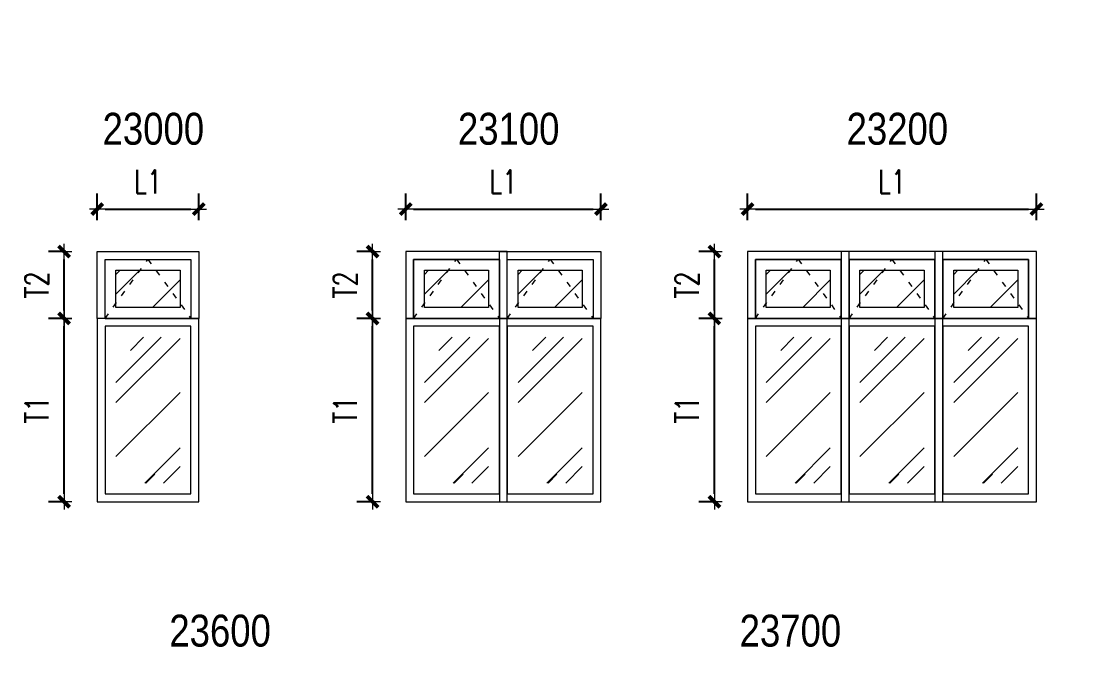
# Model space of a CAD drawing. Header units: centimetres. Extents: x 241563 to 294181, y -34797 to 61752.
# Drawn here: x 257193 to 264033, y 29897 to 33970 of the extents above; entities that cross this region are included whole.
import ezdxf

# ---------------------------------------------------------------- set-up
doc = ezdxf.new("R2010")
doc.units = ezdxf.units.CM
doc.header["$MEASUREMENT"] = 0
doc.linetypes.add('ACAD_ISO03W100', pattern=[30, 12, -18])
doc.layers.add('0.00', color=130, linetype='Continuous', lineweight=0)
doc.styles.add('ISO', font='ARIALN.TTF')
doc.styles.add('TEXT', font='simplex.shx', dxfattribs={"width": 0.75})
doc.dimstyles.new('D100B', dxfattribs={"dimscale": 100, "dimtxt": 1.5, "dimasz": 0.5, "dimexe": 1, "dimexo": 2, "dimgap": 1, "dimtad": 1, "dimdec": 0, "dimzin": 0, "dimdsep": 46, "dimtxsty": 'TEXT', "dimblk1": 'tick', "dimblk2": 'tick', "dimsah": 1, "dimcen": 0, "dimclre": 15, "dimadec": 0, "dimazin": 0, "dimtfac": 1, "dimtdec": 0, "dimtix": 1, "dimtmove": 2, "dimatfit": 3, "dimldrblk": 'tick', "dimfxl": 1, "dimtolj": 1, "dimtzin": 0, "dimarcsym": 0})

# ---------------------------------------------------------------- blocks, each defined once
blk = doc.blocks.new('tick')
for p, q in [((-1, 0), (1, 0)), ((0, 1), (0, -1))]:
    blk.add_line(p, q)
at = {"const_width": 0.5}
blk.add_lwpolyline([(-0.71, -0.71), (0.71, 0.71)], dxfattribs=at)
blk = doc.blocks.new('*D640')
at = {"color": 15, "linetype": 'Continuous', "lineweight": -2, "ltscale": 2, "transparency": 16777216}
for p, q in [((263727.6, 8963.3), (263727.6, 9074)), ((264927.6, 8963.3), (264927.6, 9074))]:
    blk.add_line(p, q, dxfattribs=at)
at = {"color": 0, "linetype": 'Continuous', "lineweight": -2, "ltscale": 2, "transparency": 16777216}
blk.add_line((264877.6, 8974), (263777.6, 8974), dxfattribs=at)
at = {"layer": '0.00', "color": 15, "linetype": 'Continuous', "lineweight": -2, "ltscale": 2, "transparency": 16777216}
for p, q in [((266552.5, 42751.9), (266552.5, 42924.1)), ((267802.5, 42751.9), (267802.5, 42924.1))]:
    blk.add_line(p, q, dxfattribs=at)
at = {"layer": '0.00', "color": 0, "linetype": 'Continuous', "lineweight": -2, "ltscale": 2, "transparency": 16777216}
blk.add_line((266602.5, 42824.1), (267752.5, 42824.1), dxfattribs=at)
at = {"layer": 'Defpoints', "color": 0, "linetype": 'Continuous', "ltscale": 2, "transparency": 16777216}
for p in [(267802.5, 42824.1), (266552.5, 42551.9), (267802.5, 42551.9), (263727.6, 8974), (263727.6, 8763.3), (264927.6, 8763.3)]:
    blk.add_point(p, dxfattribs=at)
at = {"color": 0, "linetype": 'Continuous', "lineweight": -2, "ltscale": 2, "transparency": 16777216, "xscale": 50, "yscale": 50, "zscale": 50, "rotation": 180}
blk.add_blockref('tick', (263727.6, 8974), dxfattribs=at)
at = {"color": 0, "linetype": 'Continuous', "lineweight": -2, "ltscale": 2, "transparency": 16777216, "xscale": 50, "yscale": 50, "zscale": 50}
blk.add_blockref('tick', (264927.6, 8974), dxfattribs=at)
at = {"layer": '0.00', "color": 0, "linetype": 'Continuous', "lineweight": -2, "ltscale": 2, "transparency": 16777216, "xscale": 50, "yscale": 50, "zscale": 50, "rotation": 180}
blk.add_blockref('tick', (266552.5, 42824.1), dxfattribs=at)
at = {"layer": '0.00', "color": 0, "linetype": 'Continuous', "lineweight": -2, "ltscale": 2, "transparency": 16777216, "xscale": 50, "yscale": 50, "zscale": 50}
blk.add_blockref('tick', (267802.5, 42824.1), dxfattribs=at)
at = {"color": 0, "linetype": 'Continuous', "ltscale": 2, "transparency": 16777216, "insert": (264327.6, 9149), "char_height": 150, "attachment_point": 5, "style": 'TEXT'}
blk.add_mtext('\\A1;L2', dxfattribs=at)
at = {"layer": '0.00', "color": 0, "linetype": 'Continuous', "ltscale": 2, "transparency": 16777216, "insert": (267177.5, 42999.1), "char_height": 150, "attachment_point": 5, "style": 'TEXT'}
blk.add_mtext('\\A1;L1', dxfattribs=at)
blk = doc.blocks.new('*D662')
at = {"layer": '0.00', "color": 15, "linetype": 'Continuous', "lineweight": -2, "ltscale": 2, "transparency": 16777216}
for p, q in [((257678.8, 32696.4), (257678.8, 32868.5)), ((258328.8, 32696.4), (258328.8, 32868.5))]:
    blk.add_line(p, q, dxfattribs=at)
at = {"layer": '0.00', "color": 0, "linetype": 'Continuous', "lineweight": -2, "ltscale": 2, "transparency": 16777216}
blk.add_line((257728.8, 32768.5), (258278.8, 32768.5), dxfattribs=at)
at = {"layer": 'Defpoints', "color": 0, "linetype": 'Continuous', "ltscale": 2, "transparency": 16777216}
for p in [(258328.8, 32768.5), (257678.8, 32496.4), (258328.8, 32496.4)]:
    blk.add_point(p, dxfattribs=at)
at = {"layer": '0.00', "color": 0, "linetype": 'Continuous', "lineweight": -2, "ltscale": 2, "transparency": 16777216, "xscale": 50, "yscale": 50, "zscale": 50, "rotation": 180}
blk.add_blockref('tick', (257678.8, 32768.5), dxfattribs=at)
at = {"layer": '0.00', "color": 0, "linetype": 'Continuous', "lineweight": -2, "ltscale": 2, "transparency": 16777216, "xscale": 50, "yscale": 50, "zscale": 50}
blk.add_blockref('tick', (258328.8, 32768.5), dxfattribs=at)
at = {"layer": '0.00', "color": 0, "linetype": 'Continuous', "ltscale": 2, "transparency": 16777216, "insert": (258003.8, 32943.5), "char_height": 150, "attachment_point": 5, "style": 'TEXT'}
blk.add_mtext('\\A1;L1', dxfattribs=at)
blk = doc.blocks.new('*D663')
at = {"layer": '0.00', "color": 15, "linetype": 'Continuous', "lineweight": -2, "ltscale": 2, "transparency": 16777216}
for p, q in [((259654, 32696.4), (259654, 32868.5)), ((260904, 32696.4), (260904, 32868.5))]:
    blk.add_line(p, q, dxfattribs=at)
at = {"layer": '0.00', "color": 0, "linetype": 'Continuous', "lineweight": -2, "ltscale": 2, "transparency": 16777216}
blk.add_line((259704, 32768.5), (260854, 32768.5), dxfattribs=at)
at = {"layer": 'Defpoints', "color": 0, "linetype": 'Continuous', "ltscale": 2, "transparency": 16777216}
for p in [(260904, 32768.5), (259654, 32496.4), (260904, 32496.4)]:
    blk.add_point(p, dxfattribs=at)
at = {"layer": '0.00', "color": 0, "linetype": 'Continuous', "lineweight": -2, "ltscale": 2, "transparency": 16777216, "xscale": 50, "yscale": 50, "zscale": 50, "rotation": 180}
blk.add_blockref('tick', (259654, 32768.5), dxfattribs=at)
at = {"layer": '0.00', "color": 0, "linetype": 'Continuous', "lineweight": -2, "ltscale": 2, "transparency": 16777216, "xscale": 50, "yscale": 50, "zscale": 50}
blk.add_blockref('tick', (260904, 32768.5), dxfattribs=at)
at = {"layer": '0.00', "color": 0, "linetype": 'Continuous', "ltscale": 2, "transparency": 16777216, "insert": (260279, 32943.5), "char_height": 150, "attachment_point": 5, "style": 'TEXT'}
blk.add_mtext('\\A1;L1', dxfattribs=at)
blk = doc.blocks.new('*D664')
at = {"layer": '0.00', "color": 15, "linetype": 'Continuous', "lineweight": -2, "ltscale": 2, "transparency": 16777216}
for p, q in [((261842.6, 32696.4), (261842.6, 32868.5)), ((263692.6, 32696.4), (263692.6, 32868.5))]:
    blk.add_line(p, q, dxfattribs=at)
at = {"layer": '0.00', "color": 0, "linetype": 'Continuous', "lineweight": -2, "ltscale": 2, "transparency": 16777216}
blk.add_line((261892.6, 32768.5), (263642.6, 32768.5), dxfattribs=at)
at = {"layer": 'Defpoints', "color": 0, "linetype": 'Continuous', "ltscale": 2, "transparency": 16777216}
for p in [(263692.6, 32768.5), (261842.6, 32496.4), (263692.6, 32496.4)]:
    blk.add_point(p, dxfattribs=at)
at = {"layer": '0.00', "color": 0, "linetype": 'Continuous', "lineweight": -2, "ltscale": 2, "transparency": 16777216, "xscale": 50, "yscale": 50, "zscale": 50, "rotation": 180}
blk.add_blockref('tick', (261842.6, 32768.5), dxfattribs=at)
at = {"layer": '0.00', "color": 0, "linetype": 'Continuous', "lineweight": -2, "ltscale": 2, "transparency": 16777216, "xscale": 50, "yscale": 50, "zscale": 50}
blk.add_blockref('tick', (263692.6, 32768.5), dxfattribs=at)
at = {"layer": '0.00', "color": 0, "linetype": 'Continuous', "ltscale": 2, "transparency": 16777216, "insert": (262767.6, 32943.5), "char_height": 150, "attachment_point": 5, "style": 'TEXT'}
blk.add_mtext('\\A1;L1', dxfattribs=at)
blk = doc.blocks.new('*D740')
at = {"layer": '0.00', "color": 15, "linetype": 'Continuous', "lineweight": -2, "ltscale": 2, "transparency": 16777216}
for p, q in [((257478.8, 32496.4), (257366.5, 32496.4)), ((257478.8, 32068.1), (257366.5, 32068.1))]:
    blk.add_line(p, q, dxfattribs=at)
at = {"layer": '0.00', "color": 0, "linetype": 'Continuous', "lineweight": -2, "ltscale": 2, "transparency": 16777216}
blk.add_line((257466.5, 32118.1), (257466.5, 32446.4), dxfattribs=at)
at = {"layer": 'Defpoints', "color": 0, "linetype": 'Continuous', "ltscale": 2, "transparency": 16777216}
for p in [(257466.5, 32496.4), (257678.8, 32496.4), (257678.8, 32068.1)]:
    blk.add_point(p, dxfattribs=at)
at = {"layer": '0.00', "color": 0, "linetype": 'Continuous', "lineweight": -2, "ltscale": 2, "transparency": 16777216, "xscale": 50, "yscale": 50, "zscale": 50}
for p, rotation in [((257466.5, 32496.4), 90), ((257466.5, 32068.1), 270)]:
    blk.add_blockref('tick', p, dxfattribs=dict(at, rotation=rotation))
at = {"layer": '0.00', "color": 0, "linetype": 'Continuous', "ltscale": 2, "transparency": 16777216, "insert": (257291.5, 32282.2), "char_height": 150, "attachment_point": 5, "rotation": 90, "style": 'TEXT'}
blk.add_mtext('\\A1;T2', dxfattribs=at)
blk = doc.blocks.new('*D741')
at = {"layer": '0.00', "color": 15, "linetype": 'Continuous', "lineweight": -2, "ltscale": 2, "transparency": 16777216}
for p, q in [((257478.8, 32068.1), (257366.5, 32068.1)), ((257478.8, 30894.6), (257366.5, 30894.6))]:
    blk.add_line(p, q, dxfattribs=at)
at = {"layer": '0.00', "color": 0, "linetype": 'Continuous', "lineweight": -2, "ltscale": 2, "transparency": 16777216}
blk.add_line((257466.5, 30944.6), (257466.5, 32018.1), dxfattribs=at)
at = {"layer": 'Defpoints', "color": 0, "linetype": 'Continuous', "ltscale": 2, "transparency": 16777216}
for p in [(257466.5, 32068.1), (257678.8, 32068.1), (257678.8, 30894.6)]:
    blk.add_point(p, dxfattribs=at)
at = {"layer": '0.00', "color": 0, "linetype": 'Continuous', "lineweight": -2, "ltscale": 2, "transparency": 16777216, "xscale": 50, "yscale": 50, "zscale": 50}
for p, rotation in [((257466.5, 32068.1), 90), ((257466.5, 30894.6), 270)]:
    blk.add_blockref('tick', p, dxfattribs=dict(at, rotation=rotation))
at = {"layer": '0.00', "color": 0, "linetype": 'Continuous', "ltscale": 2, "transparency": 16777216, "insert": (257291.5, 31481.4), "char_height": 150, "attachment_point": 5, "rotation": 90, "style": 'TEXT'}
blk.add_mtext('\\A1;T1', dxfattribs=at)
blk = doc.blocks.new('*D742')
at = {"layer": '0.00', "color": 15, "linetype": 'Continuous', "lineweight": -2, "ltscale": 2, "transparency": 16777216}
for p, q in [((259454, 32496.4), (259341.6, 32496.4)), ((259454, 32068.1), (259341.6, 32068.1))]:
    blk.add_line(p, q, dxfattribs=at)
at = {"layer": '0.00', "color": 0, "linetype": 'Continuous', "lineweight": -2, "ltscale": 2, "transparency": 16777216}
blk.add_line((259441.6, 32118.1), (259441.6, 32446.4), dxfattribs=at)
at = {"layer": 'Defpoints', "color": 0, "linetype": 'Continuous', "ltscale": 2, "transparency": 16777216}
for p in [(259441.6, 32496.4), (259654, 32496.4), (259654, 32068.1)]:
    blk.add_point(p, dxfattribs=at)
at = {"layer": '0.00', "color": 0, "linetype": 'Continuous', "lineweight": -2, "ltscale": 2, "transparency": 16777216, "xscale": 50, "yscale": 50, "zscale": 50}
for p, rotation in [((259441.6, 32496.4), 90), ((259441.6, 32068.1), 270)]:
    blk.add_blockref('tick', p, dxfattribs=dict(at, rotation=rotation))
at = {"layer": '0.00', "color": 0, "linetype": 'Continuous', "ltscale": 2, "transparency": 16777216, "insert": (259266.6, 32282.2), "char_height": 150, "attachment_point": 5, "rotation": 90, "style": 'TEXT'}
blk.add_mtext('\\A1;T2', dxfattribs=at)
blk = doc.blocks.new('*D743')
at = {"layer": '0.00', "color": 15, "linetype": 'Continuous', "lineweight": -2, "ltscale": 2, "transparency": 16777216}
for p, q in [((259454, 32068.1), (259341.6, 32068.1)), ((259454, 30894.6), (259341.6, 30894.6))]:
    blk.add_line(p, q, dxfattribs=at)
at = {"layer": '0.00', "color": 0, "linetype": 'Continuous', "lineweight": -2, "ltscale": 2, "transparency": 16777216}
blk.add_line((259441.6, 30944.6), (259441.6, 32018.1), dxfattribs=at)
at = {"layer": 'Defpoints', "color": 0, "linetype": 'Continuous', "ltscale": 2, "transparency": 16777216}
for p in [(259441.6, 32068.1), (259654, 32068.1), (259654, 30894.6)]:
    blk.add_point(p, dxfattribs=at)
at = {"layer": '0.00', "color": 0, "linetype": 'Continuous', "lineweight": -2, "ltscale": 2, "transparency": 16777216, "xscale": 50, "yscale": 50, "zscale": 50}
for p, rotation in [((259441.6, 32068.1), 90), ((259441.6, 30894.6), 270)]:
    blk.add_blockref('tick', p, dxfattribs=dict(at, rotation=rotation))
at = {"layer": '0.00', "color": 0, "linetype": 'Continuous', "ltscale": 2, "transparency": 16777216, "insert": (259266.6, 31481.4), "char_height": 150, "attachment_point": 5, "rotation": 90, "style": 'TEXT'}
blk.add_mtext('\\A1;T1', dxfattribs=at)
blk = doc.blocks.new('*D744')
at = {"layer": '0.00', "color": 15, "linetype": 'Continuous', "lineweight": -2, "ltscale": 2, "transparency": 16777216}
for p, q in [((261642.6, 32496.4), (261530.2, 32496.4)), ((261642.6, 32068.1), (261530.2, 32068.1))]:
    blk.add_line(p, q, dxfattribs=at)
at = {"layer": '0.00', "color": 0, "linetype": 'Continuous', "lineweight": -2, "ltscale": 2, "transparency": 16777216}
blk.add_line((261630.2, 32118.1), (261630.2, 32446.4), dxfattribs=at)
at = {"layer": 'Defpoints', "color": 0, "linetype": 'Continuous', "ltscale": 2, "transparency": 16777216}
for p in [(261630.2, 32496.4), (261842.6, 32496.4), (261842.6, 32068.1)]:
    blk.add_point(p, dxfattribs=at)
at = {"layer": '0.00', "color": 0, "linetype": 'Continuous', "lineweight": -2, "ltscale": 2, "transparency": 16777216, "xscale": 50, "yscale": 50, "zscale": 50}
for p, rotation in [((261630.2, 32496.4), 90), ((261630.2, 32068.1), 270)]:
    blk.add_blockref('tick', p, dxfattribs=dict(at, rotation=rotation))
at = {"layer": '0.00', "color": 0, "linetype": 'Continuous', "ltscale": 2, "transparency": 16777216, "insert": (261455.2, 32282.2), "char_height": 150, "attachment_point": 5, "rotation": 90, "style": 'TEXT'}
blk.add_mtext('\\A1;T2', dxfattribs=at)
blk = doc.blocks.new('*D745')
at = {"layer": '0.00', "color": 15, "linetype": 'Continuous', "lineweight": -2, "ltscale": 2, "transparency": 16777216}
for p, q in [((261642.6, 32068.1), (261530.2, 32068.1)), ((261642.6, 30894.6), (261530.2, 30894.6))]:
    blk.add_line(p, q, dxfattribs=at)
at = {"layer": '0.00', "color": 0, "linetype": 'Continuous', "lineweight": -2, "ltscale": 2, "transparency": 16777216}
blk.add_line((261630.2, 30944.6), (261630.2, 32018.1), dxfattribs=at)
at = {"layer": 'Defpoints', "color": 0, "linetype": 'Continuous', "ltscale": 2, "transparency": 16777216}
for p in [(261630.2, 32068.1), (261842.6, 32068.1), (261842.6, 30894.6)]:
    blk.add_point(p, dxfattribs=at)
at = {"layer": '0.00', "color": 0, "linetype": 'Continuous', "lineweight": -2, "ltscale": 2, "transparency": 16777216, "xscale": 50, "yscale": 50, "zscale": 50}
for p, rotation in [((261630.2, 32068.1), 90), ((261630.2, 30894.6), 270)]:
    blk.add_blockref('tick', p, dxfattribs=dict(at, rotation=rotation))
at = {"layer": '0.00', "color": 0, "linetype": 'Continuous', "ltscale": 2, "transparency": 16777216, "insert": (261455.2, 31481.4), "char_height": 150, "attachment_point": 5, "rotation": 90, "style": 'TEXT'}
blk.add_mtext('\\A1;T1', dxfattribs=at)

msp = doc.modelspace()

# ---------------------------------------------------------------- hatches: boundary and pattern name
at = {"layer": '0.00', "linetype": 'Continuous', "ltscale": 2}
h = msp.add_hatch(dxfattribs=at)
h.set_pattern_fill('AR-RROOF', color=4, scale=500, angle=45)
h.set_pattern_definition([(45, (-38340.84, 3758.6), (424.2641, 1131.37085), [7500, -1000, 2500, -500]), (45, (-38047.4, 4405.6), (-823.7794, 116.6726), [1500, -165, 3000, -375]), (45, (-38464.58, 4235.9), (1601.59686, 2075.3584), [4000, -700, 2000, -500])])
h.paths.add_polyline_path([(258208.8, 32376.4), (257798.8, 32376.4), (257798.8, 32138.1), (258208.8, 32138.1)])
h = msp.add_hatch(dxfattribs=at)
h.set_pattern_fill('AR-RROOF', color=4, scale=500, angle=45)
h.set_pattern_definition([(45, (-36365.67, 3758.6), (424.2641, 1131.37085), [7500, -1000, 2500, -500]), (45, (-36072.2, 4405.6), (-823.7794, 116.6726), [1500, -165, 3000, -375]), (45, (-36489.4, 4235.9), (1601.59686, 2075.3584), [4000, -700, 2000, -500])])
h.paths.add_polyline_path([(260184, 32376.4), (259774, 32376.4), (259774, 32138.1), (260184, 32138.1)])
h = msp.add_hatch(dxfattribs=at)
h.set_pattern_fill('AR-RROOF', color=4, scale=500, angle=45)
h.set_pattern_definition([(45, (-35765.67, 3758.6), (424.2641, 1131.37085), [7500, -1000, 2500, -500]), (45, (-35472.2, 4405.6), (-823.7794, 116.6726), [1500, -165, 3000, -375]), (45, (-35889.4, 4235.9), (1601.59686, 2075.3584), [4000, -700, 2000, -500])])
h.paths.add_polyline_path([(260784, 32376.4), (260374, 32376.4), (260374, 32138.1), (260784, 32138.1)])
h = msp.add_hatch(dxfattribs=at)
h.set_pattern_fill('AR-RROOF', color=4, scale=500, angle=45)
h.set_pattern_definition([(45, (-34177.04, 3758.6), (424.2641, 1131.37085), [7500, -1000, 2500, -500]), (45, (-33883.6, 4405.6), (-823.7794, 116.6726), [1500, -165, 3000, -375]), (45, (-34300.78, 4235.9), (1601.59686, 2075.3584), [4000, -700, 2000, -500])])
h.paths.add_polyline_path([(262372.6, 32376.4), (261962.6, 32376.4), (261962.6, 32138.1), (262372.6, 32138.1)])
h = msp.add_hatch(dxfattribs=at)
h.set_pattern_fill('AR-RROOF', color=4, scale=500, angle=45)
h.set_pattern_definition([(45, (-33577.04, 3758.6), (424.2641, 1131.37085), [7500, -1000, 2500, -500]), (45, (-33283.6, 4405.6), (-823.7794, 116.6726), [1500, -165, 3000, -375]), (45, (-33700.78, 4235.9), (1601.59686, 2075.3584), [4000, -700, 2000, -500])])
h.paths.add_polyline_path([(262972.6, 32376.4), (262562.6, 32376.4), (262562.6, 32138.1), (262972.6, 32138.1)])
h = msp.add_hatch(dxfattribs=at)
h.set_pattern_fill('AR-RROOF', color=4, scale=500, angle=45)
h.set_pattern_definition([(45, (-32977.04, 3758.6), (424.2641, 1131.37085), [7500, -1000, 2500, -500]), (45, (-32683.6, 4405.6), (-823.7794, 116.6726), [1500, -165, 3000, -375]), (45, (-33100.78, 4235.9), (1601.59686, 2075.3584), [4000, -700, 2000, -500])])
h.paths.add_polyline_path([(263572.6, 32376.4), (263162.6, 32376.4), (263162.6, 32138.1), (263572.6, 32138.1)])
h = msp.add_hatch(dxfattribs=at)
h.set_pattern_fill('AR-RROOF', color=4, scale=500, angle=45)
h.set_pattern_definition([(45, (2497.6, 13110), (424.2641, 1131.37085), [7500, -1000, 2500, -500]), (45, (2791.04, 13757), (-823.7794, 116.6726), [1500, -165, 3000, -375]), (45, (2373.85, 13587.3), (1601.59686, 2075.3584), [4000, -700, 2000, -500])])
h.paths.add_polyline_path([(258208.8, 31948.1), (257798.8, 31948.1), (257798.8, 31014.6), (258208.8, 31014.6)])
h = msp.add_hatch(dxfattribs=at)
h.set_pattern_fill('AR-RROOF', color=4, scale=500, angle=45)
h.set_pattern_definition([(45, (4472.76, 13110), (424.2641, 1131.37085), [7500, -1000, 2500, -500]), (45, (4766.2, 13757), (-823.7794, 116.6726), [1500, -165, 3000, -375]), (45, (4349.02, 13587.3), (1601.59686, 2075.3584), [4000, -700, 2000, -500])])
h.paths.add_polyline_path([(260184, 31948.1), (259774, 31948.1), (259774, 31014.6), (260184, 31014.6)])
h = msp.add_hatch(dxfattribs=at)
h.set_pattern_fill('AR-RROOF', color=4, scale=500, angle=45)
h.set_pattern_definition([(45, (5072.76, 13110), (424.2641, 1131.37085), [7500, -1000, 2500, -500]), (45, (5366.2, 13757), (-823.7794, 116.6726), [1500, -165, 3000, -375]), (45, (4949.02, 13587.3), (1601.59686, 2075.3584), [4000, -700, 2000, -500])])
h.paths.add_polyline_path([(260784, 31948.1), (260374, 31948.1), (260374, 31014.6), (260784, 31014.6)])
h = msp.add_hatch(dxfattribs=at)
h.set_pattern_fill('AR-RROOF', color=4, scale=500, angle=45)
h.set_pattern_definition([(45, (6661.4, 13110), (424.2641, 1131.37085), [7500, -1000, 2500, -500]), (45, (6954.84, 13757), (-823.7794, 116.6726), [1500, -165, 3000, -375]), (45, (6537.65, 13587.3), (1601.59686, 2075.3584), [4000, -700, 2000, -500])])
h.paths.add_polyline_path([(262372.6, 31948.1), (261962.6, 31948.1), (261962.6, 31014.6), (262372.6, 31014.6)])
h = msp.add_hatch(dxfattribs=at)
h.set_pattern_fill('AR-RROOF', color=4, scale=500, angle=45)
h.set_pattern_definition([(45, (7261.4, 13110), (424.2641, 1131.37085), [7500, -1000, 2500, -500]), (45, (7554.84, 13757), (-823.7794, 116.6726), [1500, -165, 3000, -375]), (45, (7137.65, 13587.3), (1601.59686, 2075.3584), [4000, -700, 2000, -500])])
h.paths.add_polyline_path([(262972.6, 31948.1), (262562.6, 31948.1), (262562.6, 31014.6), (262972.6, 31014.6)])
h = msp.add_hatch(dxfattribs=at)
h.set_pattern_fill('AR-RROOF', color=4, scale=500, angle=45)
h.set_pattern_definition([(45, (7861.4, 13110), (424.2641, 1131.37085), [7500, -1000, 2500, -500]), (45, (8154.84, 13757), (-823.7794, 116.6726), [1500, -165, 3000, -375]), (45, (7737.65, 13587.3), (1601.59686, 2075.3584), [4000, -700, 2000, -500])])
h.paths.add_polyline_path([(263572.6, 31948.1), (263162.6, 31948.1), (263162.6, 31014.6), (263572.6, 31014.6)])

# ---------------------------------------------------------------- linework, layer by layer
at = {"layer": '0.00', "color": 40, "linetype": 'Continuous', "ltscale": 2, "true_color": 0xf8d731}
for p, q in [((257728.8, 32068.1), (258328.8, 32068.1)), ((259704, 32068.1), (260304, 32068.1)), ((260304, 32068.1), (260904, 32068.1)), ((261892.6, 32068.1), (262492.6, 32068.1)), ((262492.6, 32068.1), (263092.6, 32068.1)), ((263092.6, 32068.1), (263692.6, 32068.1))]:
    msp.add_line(p, q, dxfattribs=at)
at = {"layer": '0.00', "color": 40, "linetype": 'Continuous', "ltscale": 0.5, "true_color": 0xf8d731}
for points in [[(258328.8, 32068.1), (257678.8, 32068.1), (257678.8, 32496.4), (258328.8, 32496.4)], [(259654, 32068.1), (260304, 32068.1), (260304, 32496.4), (259654, 32496.4)], [(260904, 32068.1), (260254, 32068.1), (260254, 32496.4), (260904, 32496.4)], [(261842.6, 32068.1), (262492.6, 32068.1), (262492.6, 32496.4), (261842.6, 32496.4)], [(262442.6, 32068.1), (263092.6, 32068.1), (263092.6, 32496.4), (262442.6, 32496.4)], [(263042.6, 32068.1), (263692.6, 32068.1), (263692.6, 32496.4), (263042.6, 32496.4)], [(258278.8, 32068.1), (257728.8, 32068.1), (257728.8, 32446.4), (258278.8, 32446.4)], [(259704, 32068.1), (260254, 32068.1), (260254, 32446.4), (259704, 32446.4)], [(260254, 32068.1), (259704, 32068.1), (259704, 32446.4), (260254, 32446.4)], [(260854, 32068.1), (260304, 32068.1), (260304, 32446.4), (260854, 32446.4)], [(260854, 32068.1), (260304, 32068.1), (260304, 32446.4), (260854, 32446.4)], [(261892.6, 32068.1), (262442.6, 32068.1), (262442.6, 32446.4), (261892.6, 32446.4)], [(262442.6, 32068.1), (261892.6, 32068.1), (261892.6, 32446.4), (262442.6, 32446.4)], [(262492.6, 32068.1), (263042.6, 32068.1), (263042.6, 32446.4), (262492.6, 32446.4)], [(263042.6, 32068.1), (262492.6, 32068.1), (262492.6, 32446.4), (263042.6, 32446.4)], [(263092.6, 32068.1), (263642.6, 32068.1), (263642.6, 32446.4), (263092.6, 32446.4)], [(263642.6, 32068.1), (263092.6, 32068.1), (263092.6, 32446.4), (263642.6, 32446.4)], [(258208.8, 32138.1), (257798.8, 32138.1), (257798.8, 32376.4), (258208.8, 32376.4)], [(260184, 32138.1), (259774, 32138.1), (259774, 32376.4), (260184, 32376.4)], [(260784, 32138.1), (260374, 32138.1), (260374, 32376.4), (260784, 32376.4)], [(262372.6, 32138.1), (261962.6, 32138.1), (261962.6, 32376.4), (262372.6, 32376.4)], [(262972.6, 32138.1), (262562.6, 32138.1), (262562.6, 32376.4), (262972.6, 32376.4)], [(263572.6, 32138.1), (263162.6, 32138.1), (263162.6, 32376.4), (263572.6, 32376.4)]]:
    msp.add_lwpolyline(points, close=True, dxfattribs=at)
at = {"layer": '0.00', "color": 40, "linetype": 'ACAD_ISO03W100', "ltscale": 3, "true_color": 0xf8d731}
for points in [[(257728.8, 32068.1), (258003.8, 32446.4), (258278.8, 32068.1)], [(259704, 32068.1), (259979, 32446.4), (260254, 32068.1)], [(260304, 32068.1), (260579, 32446.4), (260854, 32068.1)], [(261892.6, 32068.1), (262167.6, 32446.4), (262442.6, 32068.1)], [(262492.6, 32068.1), (262767.6, 32446.4), (263042.6, 32068.1)], [(263092.6, 32068.1), (263367.6, 32446.4), (263642.6, 32068.1)]]:
    msp.add_lwpolyline(points, dxfattribs=at)
at = {"layer": '0.00', "color": 40, "linetype": 'Continuous', "ltscale": 2, "true_color": 0xf8d731}
for points in [[(258328.8, 32068.1), (257678.8, 32068.1), (257678.8, 30894.6), (258328.8, 30894.6)], [(258278.8, 32018.1), (257728.8, 32018.1), (257728.8, 30944.6), (258278.8, 30944.6)], [(260304, 32068.1), (259654, 32068.1), (259654, 30894.6), (260304, 30894.6)], [(260254, 32018.1), (259704, 32018.1), (259704, 30944.6), (260254, 30944.6)], [(260904, 32068.1), (260254, 32068.1), (260254, 30894.6), (260904, 30894.6)], [(260854, 32018.1), (260304, 32018.1), (260304, 30944.6), (260854, 30944.6)], [(262492.6, 32068.1), (261842.6, 32068.1), (261842.6, 30894.6), (262492.6, 30894.6)], [(262442.6, 32018.1), (261892.6, 32018.1), (261892.6, 30944.6), (262442.6, 30944.6)], [(263092.6, 32068.1), (262442.6, 32068.1), (262442.6, 30894.6), (263092.6, 30894.6)], [(263042.6, 32018.1), (262492.6, 32018.1), (262492.6, 30944.6), (263042.6, 30944.6)], [(263692.6, 32068.1), (263042.6, 32068.1), (263042.6, 30894.6), (263692.6, 30894.6)], [(263642.6, 32018.1), (263092.6, 32018.1), (263092.6, 30944.6), (263642.6, 30944.6)]]:
    msp.add_lwpolyline(points, close=True, dxfattribs=at)

# ---------------------------------------------------------------- texts
at = {"layer": '0.00', "color": 40, "linetype": 'Continuous', "true_color": 0xf8d731, "char_height": 204.1, "width": 604.134, "attachment_point": 1, "style": 'ISO'}
for s, insert in [('23000', (257713.1, 33384.6)), ('23100', (259988.3, 33384.6)), ('23200', (262476.9, 33384.6)), ('23600', (258140.6, 30171.6)), ('23700', (261792.1, 30171.6))]:
    msp.add_mtext(s, dxfattribs=dict(at, insert=insert))

# ---------------------------------------------------------------- dimensions: what is measured, and where the dimension line sits
at = {"linetype": 'Continuous', "ltscale": 2}
dim = msp.add_linear_dim(base=(263727.6, 8974), p1=(264927.6, 8763.3), p2=(263727.6, 8763.3), angle=180, text='L2', dimstyle='D100B', dxfattribs=at)
dim.commit()
dim.dimension.update_dxf_attribs({"geometry": '*D640', "text_midpoint": (264327.6, 9149)})
at = {"layer": '0.00', "color": 6, "linetype": 'Continuous', "ltscale": 2}
for base, p1, p2, picture, middle in [((267802.5, 42824.1), (266552.5, 42551.9), (267802.5, 42551.9), '*D640', (267177.5, 42999.1)), ((258328.8, 32768.5), (257678.8, 32496.4), (258328.8, 32496.4), '*D662', (258003.8, 32943.5)), ((260904, 32768.5), (259654, 32496.4), (260904, 32496.4), '*D663', (260279, 32943.5)), ((263692.6, 32768.5), (261842.6, 32496.4), (263692.6, 32496.4), '*D664', (262767.6, 32943.5))]:
    dim = msp.add_linear_dim(base=base, p1=p1, p2=p2, text='L1', dimstyle='D100B', dxfattribs=at)
    dim.commit()
    dim.dimension.update_dxf_attribs({"geometry": picture, "text_midpoint": middle})
for base, p1, p2, text, picture, middle in [((257466.5, 32496.4), (257678.8, 32068.1), (257678.8, 32496.4), 'T2', '*D740', (257291.5, 32282.2)), ((259441.6, 32496.4), (259654, 32068.1), (259654, 32496.4), 'T2', '*D742', (259266.6, 32282.2)), ((261630.2, 32496.4), (261842.6, 32068.1), (261842.6, 32496.4), 'T2', '*D744', (261455.2, 32282.2)), ((257466.5, 32068.1), (257678.8, 30894.6), (257678.8, 32068.1), 'T1', '*D741', (257291.5, 31481.4)), ((259441.6, 32068.1), (259654, 30894.6), (259654, 32068.1), 'T1', '*D743', (259266.6, 31481.4)), ((261630.2, 32068.1), (261842.6, 30894.6), (261842.6, 32068.1), 'T1', '*D745', (261455.2, 31481.4))]:
    dim = msp.add_linear_dim(base=base, p1=p1, p2=p2, angle=90, text=text, dimstyle='D100B', dxfattribs=at)
    dim.commit()
    dim.dimension.update_dxf_attribs({"geometry": picture, "text_midpoint": middle})

doc.saveas('drawing.dxf')
